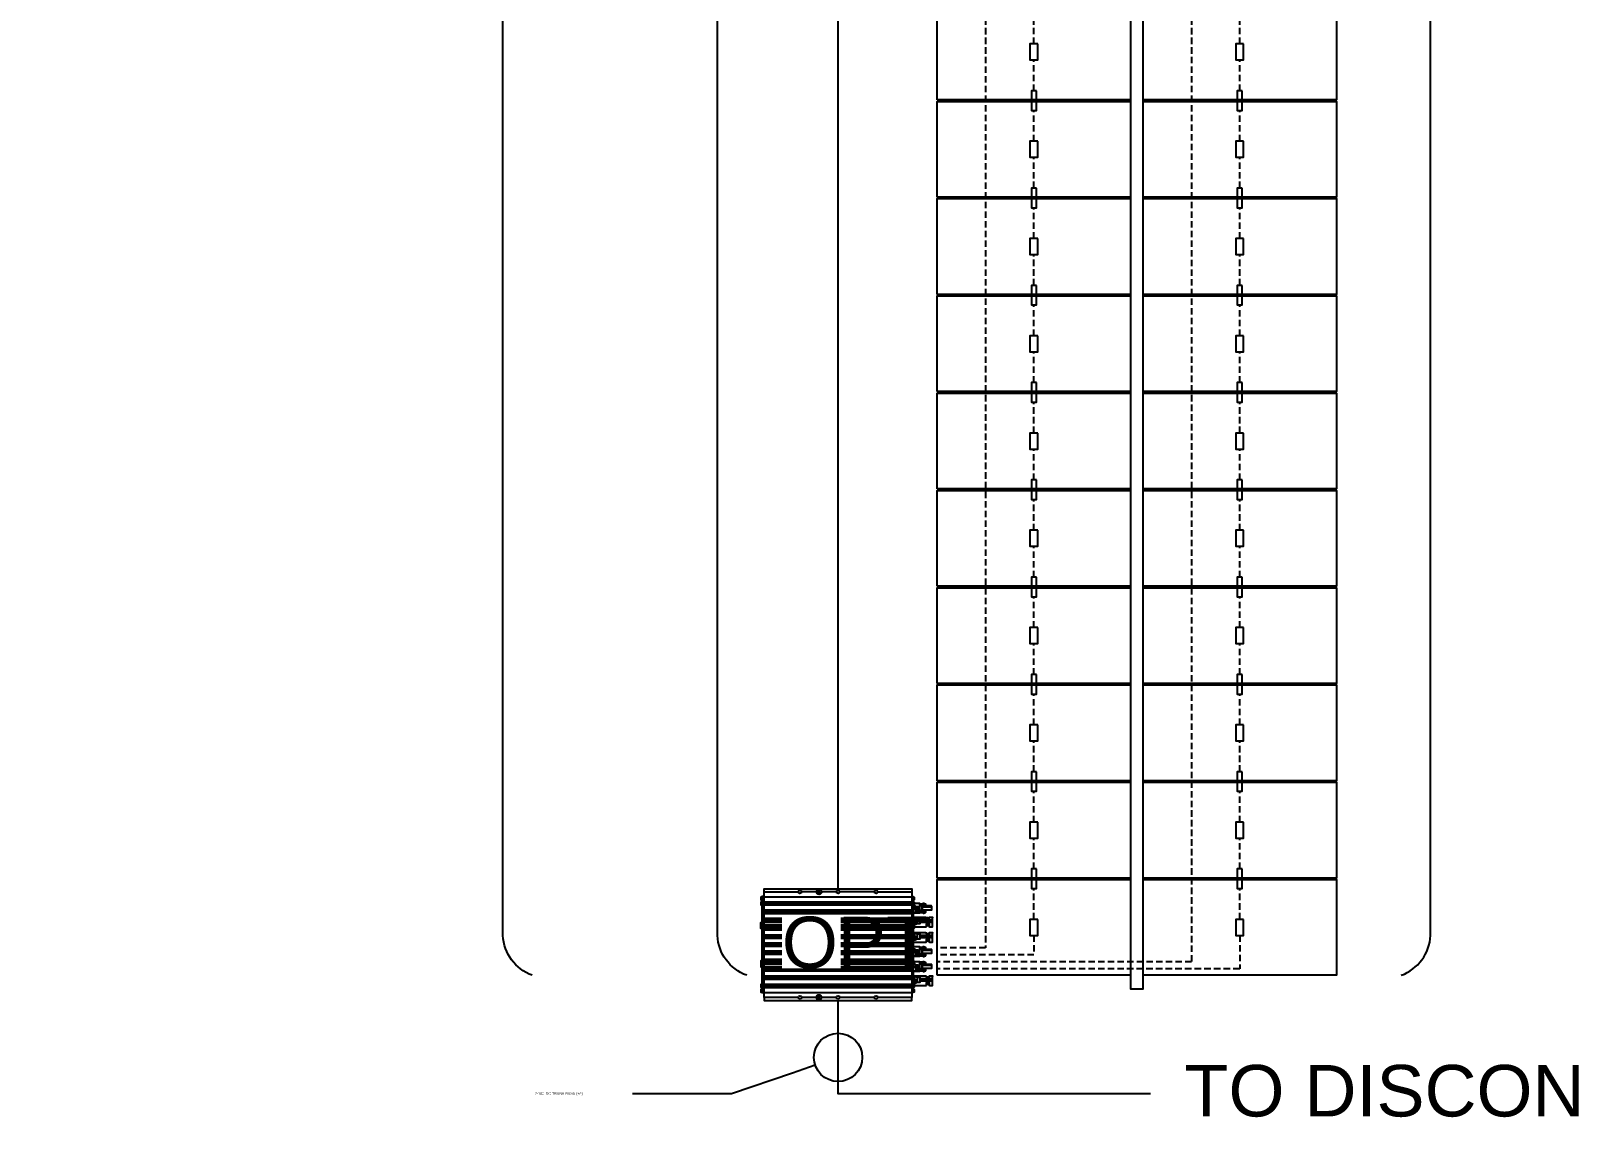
# Model space of a CAD drawing. Header units: feet. Extents: x -327 to 55127, y -2634 to 4121.
# Drawn here: x 1345.1 to 1404.8, y -2506.3 to -2463.1 of the extents above; entities that cross this region are included whole.
import ezdxf
from ezdxf import colors
from ezdxf.entities.mleader import LeaderData, LeaderLine
from ezdxf.lldxf.tags import DXFTag
from ezdxf.math import Vec2, Vec3

# ---------------------------------------------------------------- set-up
doc = ezdxf.new("R2010")
doc.units = ezdxf.units.FT
doc.header["$MEASUREMENT"] = 0
doc.linetypes.add('HIDDEN', pattern=[0.375, 0.25, -0.125])
for name, color, linetype in [('E-CABL-DF', 10, 'DF_CABLE'), ('E-DC FEEDER', 10, 'DC TRUNK FEEDER'), ('E-HARN-COMP', 8, 'Continuous'), ('E-OPT', 10, 'Continuous'), ('E-TRNK-CABL-NEG', 6, 'HIDDEN'), ('E-TRUNK-CABLE-POS', 6, 'HIDDEN'), ('G-ANNO-TEXT', 1, 'Continuous'), ('PVcase PV Modules (full frames)', 142, 'Continuous')]:
    doc.layers.add(name, color=color, linetype=linetype)
doc.styles.add('NEI-A', font='arial.ttf')
doc.styles.get("Standard").update_dxf_attribs({"font": 'arial.ttf'})
tags = doc.linetypes.add('DC TRUNK FEEDER', pattern='A,0.5,-0.2,["DT",Standard,S=0.1,R=0,X=-0.1,Y=-0.05],-0.2', length=0.9).pattern_tags.tags
tags[6] = DXFTag(74, 10)
doc.linetypes.add('DF_CABLE', pattern='A,1,-0.2,["DF",Standard,S=0.1,R=0,X=-0.1,Y=-0.05],-0.2', length=1.4)

# ---------------------------------------------------------------- blocks, each defined once
blk = doc.blocks.new('HT72-18X (2x39)')
for points in [[(49978.573, 17293.928), (49978.573, 17143.993), (49979.065, 17143.993), (49979.065, 17293.928), (49978.573, 17293.928)], [(49971.076, 17178.499), (49971.076, 17182.217), (49978.573, 17182.217), (49978.573, 17178.499), (49971.076, 17178.499)], [(49979.065, 17178.499), (49979.065, 17182.217), (49986.562, 17182.217), (49986.562, 17178.499), (49979.065, 17178.499)], [(49971.076, 17174.723), (49971.076, 17178.44), (49978.573, 17178.44), (49978.573, 17174.723), (49971.076, 17174.723)], [(49979.065, 17174.723), (49979.065, 17178.44), (49986.562, 17178.44), (49986.562, 17174.723), (49979.065, 17174.723)], [(49971.076, 17170.947), (49971.076, 17174.664), (49978.573, 17174.664), (49978.573, 17170.947), (49971.076, 17170.947)], [(49979.065, 17170.947), (49979.065, 17174.664), (49986.562, 17174.664), (49986.562, 17170.947), (49979.065, 17170.947)], [(49971.076, 17167.171), (49971.076, 17170.888), (49978.573, 17170.888), (49978.573, 17167.171), (49971.076, 17167.171)], [(49979.065, 17167.171), (49979.065, 17170.888), (49986.562, 17170.888), (49986.562, 17167.171), (49979.065, 17167.171)], [(49971.076, 17163.394), (49971.076, 17167.112), (49978.573, 17167.112), (49978.573, 17163.394), (49971.076, 17163.394)], [(49979.065, 17163.394), (49979.065, 17167.112), (49986.562, 17167.112), (49986.562, 17163.394), (49979.065, 17163.394)], [(49971.076, 17159.618), (49971.076, 17163.335), (49978.573, 17163.335), (49978.573, 17159.618), (49971.076, 17159.618)], [(49979.065, 17159.618), (49979.065, 17163.335), (49986.562, 17163.335), (49986.562, 17159.618), (49979.065, 17159.618)], [(49971.076, 17155.842), (49971.076, 17159.559), (49978.573, 17159.559), (49978.573, 17155.842), (49971.076, 17155.842)], [(49979.065, 17155.842), (49979.065, 17159.559), (49986.562, 17159.559), (49986.562, 17155.842), (49979.065, 17155.842)], [(49971.076, 17152.066), (49971.076, 17155.783), (49978.573, 17155.783), (49978.573, 17152.066), (49971.076, 17152.066)], [(49979.065, 17152.066), (49979.065, 17155.783), (49986.562, 17155.783), (49986.562, 17152.066), (49979.065, 17152.066)], [(49971.076, 17148.289), (49971.076, 17152.007), (49978.573, 17152.007), (49978.573, 17148.289), (49971.076, 17148.289)], [(49979.065, 17148.289), (49979.065, 17152.007), (49986.562, 17152.007), (49986.562, 17148.289), (49979.065, 17148.289)], [(49971.076, 17144.513), (49971.076, 17148.23), (49978.573, 17148.23), (49978.573, 17144.513), (49971.076, 17144.513)], [(49979.065, 17144.513), (49979.065, 17148.23), (49986.562, 17148.23), (49986.562, 17144.513), (49979.065, 17144.513)]]:
    blk.add_lwpolyline(points)
blk = doc.blocks.new('_DotBlank')
at = {"color": 0, "linetype": 'ByBlock', "lineweight": -2}
blk.add_line((-0.5, 0), (-1, 0), dxfattribs=at)
blk.add_circle((0, 0), 0.5, dxfattribs=at)
blk = doc.blocks.new('AMPT-OPTIMIZER')
at = {"layer": 'E-OPT'}
for p, q in [((6.025, 3.759), (6.171, 3.765)), ((5.883, 3.023), (5.87, 3.023)), ((6.045, 3.13), (6.532, 3.13)), ((6.045, 3.042), (6.532, 3.042)), ((6.532, 3.033), (6.045, 3.033)), ((6.171, 3.395), (6.171, 3.407)), ((5.883, 2.428), (5.87, 2.428)), ((6.045, 2.534), (6.532, 2.534)), ((6.045, 2.447), (6.532, 2.447)), ((6.532, 2.438), (6.045, 2.438)), ((6.399, 2.897), (6.301, 2.897)), ((6.025, 2.075), (6.171, 2.081)), ((6.399, 2.302), (6.301, 2.302)), ((6.025, 1.495), (6.171, 1.5)), ((6.171, 1.71), (6.171, 1.723)), ((5.883, 0.744), (5.87, 0.744)), ((6.045, 0.85), (6.532, 0.85)), ((6.045, 0.763), (6.532, 0.763)), ((6.532, 0.753), (6.045, 0.753)), ((6.171, 1.13), (6.171, 1.143)), ((6.399, 0.618), (6.301, 0.618))]:
    blk.add_line(p, q, dxfattribs=at)
for points in [[(0, 4.218), (0, 4.34), (5.73, 4.34), (5.73, 4.218)], [(1.325, 0.123), (0, 0.123), (0, 4.218), (1.325, 4.218)], [(2.027, 4.218), (1.448, 4.218)], [(2.805, 4.218), (2.226, 4.218)], [(4.28, 4.218), (2.928, 4.218)], [(4.403, 4.218), (5.73, 4.218), (5.73, 0.123), (4.403, 0.123)], [(-0.089, 4.013), (-0.131, 4.013), (-0.131, 3.905), (-0.089, 3.905)], [(-0.089, 3.824), (-0.131, 3.824), (-0.131, 3.717), (-0.089, 3.717)], [(-0.028, 4.028), (0, 4.028)], [(0, 4.031), (5.73, 4.031)], [(0, 3.836), (5.73, 3.836)], [(0, 3.805), (5.73, 3.805)], [(0, 3.774), (5.73, 3.774)], [(0, 3.744), (5.73, 3.744)], [(0, 3.713), (5.73, 3.713)], [(5.73, 4.037), (5.775, 4.037), (5.775, 0.305), (5.73, 0.305)], [(5.775, 4.013), (5.817, 4.013), (5.817, 3.905), (5.775, 3.905)], [(5.775, 3.824), (5.817, 3.824), (5.817, 3.717), (5.775, 3.717)], [(5.9, 3.444), (5.971, 3.444), (5.971, 3.64), (5.9, 3.64)], [(6.112, 3.683), (6.112, 3.549), (6.112, 3.489)], [(6.171, 3.725), (6.171, 3.777), (6.196, 3.778)], [(6.196, 3.726), (6.196, 3.778), (6.254, 3.756), (6.254, 3.704)], [(-0.089, 2.924), (-0.131, 2.924), (-0.131, 3.032), (-0.089, 3.032)], [(0, 3.524), (5.73, 3.524)], [(0, 3.485), (5.73, 3.485)], [(0, 3.453), (5.73, 3.453)], [(0, 3.422), (5.73, 3.422)], [(0, 3.383), (5.73, 3.383)], [(0, 3.199), (5.73, 3.199)], [(0, 3.165), (5.73, 3.165)], [(0, 3.132), (5.73, 3.132)], [(0, 3.097), (5.73, 3.097)], [(0, 3.041), (5.73, 3.041)], [(5.87, 3.035), (5.87, 3.036), (5.855, 3.036)], [(5.897, 3.036), (5.883, 3.036), (5.883, 3.035)], [(-0.089, 2.8), (-0.131, 2.8), (-0.131, 2.907), (-0.089, 2.907)], [(0, 2.932), (5.73, 2.932)], [(0, 2.908), (5.73, 2.908)], [(0, 2.877), (5.73, 2.877)], [(0, 2.843), (5.73, 2.843)], [(0, 2.808), (5.73, 2.808)], [(0, 2.782), (5.73, 2.782)], [(0, 2.746), (5.73, 2.746)], [(0, 2.548), (5.73, 2.548)], [(0, 2.514), (5.73, 2.514)], [(0, 2.485), (5.73, 2.485)], [(0, 2.455), (5.73, 2.455)], [(0, 2.421), (5.73, 2.421)], [(5.775, 2.92), (5.817, 2.92), (5.817, 2.813), (5.775, 2.813)], [(5.87, 2.439), (5.87, 2.441), (5.855, 2.441)], [(5.897, 2.441), (5.883, 2.441), (5.883, 2.439)], [(0, 2.241), (5.73, 2.241)], [(0, 2.211), (5.73, 2.211)], [(0, 2.173), (5.73, 2.173)], [(0, 2.135), (5.73, 2.135)], [(0, 2.104), (5.73, 2.104)], [(0, 1.925), (5.73, 1.925)], [(0, 1.891), (5.73, 1.891)], [(0, 1.861), (5.73, 1.861)], [(0, 1.832), (5.73, 1.832)], [(0, 1.797), (5.73, 1.797)], [(5.9, 1.76), (5.971, 1.76), (5.971, 1.956), (5.9, 1.956)], [(6.112, 1.999), (6.112, 1.865), (6.112, 1.805)], [(6.171, 2.041), (6.171, 2.093), (6.196, 2.094)], [(6.196, 2.042), (6.196, 2.094), (6.254, 2.071), (6.254, 2.02)], [(-0.089, 1.541), (-0.131, 1.541), (-0.131, 1.434), (-0.089, 1.434)], [(-0.089, 1.417), (-0.131, 1.417), (-0.131, 1.31), (-0.089, 1.31)], [(0, 1.599), (5.73, 1.599)], [(0, 1.563), (5.73, 1.563)], [(0, 1.537), (5.73, 1.537)], [(0, 1.503), (5.73, 1.503)], [(0, 1.469), (5.73, 1.469)], [(0, 1.437), (5.73, 1.437)], [(0, 1.414), (5.73, 1.414)], [(0, 1.304), (5.73, 1.304)], [(0, 1.248), (5.73, 1.248)], [(0, 1.213), (5.73, 1.213)], [(5.775, 1.527), (5.817, 1.527), (5.817, 1.42), (5.775, 1.42)], [(5.9, 1.18), (5.971, 1.18), (5.971, 1.376), (5.9, 1.376)], [(6.112, 1.419), (6.112, 1.285), (6.112, 1.225)], [(6.171, 1.461), (6.171, 1.513), (6.196, 1.514)], [(6.196, 1.462), (6.196, 1.514), (6.254, 1.491), (6.254, 1.44)], [(-0.089, 0.624), (-0.131, 0.624), (-0.131, 0.517), (-0.089, 0.517)], [(0, 1.181), (5.73, 1.181)], [(0, 1.146), (5.73, 1.146)], [(0, 0.962), (5.73, 0.962)], [(0, 0.923), (5.73, 0.923)], [(0, 0.892), (5.73, 0.892)], [(0, 0.861), (5.73, 0.861)], [(0, 0.822), (5.73, 0.822)], [(0, 0.633), (5.73, 0.633)], [(0, 0.602), (5.73, 0.602)], [(5.775, 0.624), (5.817, 0.624), (5.817, 0.517), (5.775, 0.517)], [(5.87, 0.755), (5.87, 0.757), (5.855, 0.757)], [(5.897, 0.757), (5.883, 0.757), (5.883, 0.755)], [(-0.089, 0.433), (-0.131, 0.433), (-0.131, 0.326), (-0.089, 0.326)], [(-0.028, 0.313), (0, 0.313)], [(0, 0.571), (5.73, 0.571)], [(0, 0.54), (5.73, 0.54)], [(0, 0.51), (5.73, 0.51)], [(0, 0.311), (5.73, 0.311)], [(0, 0.123), (0, 0), (5.73, 0), (5.73, 0.123)], [(2.027, 0.123), (1.448, 0.123)], [(2.805, 0.123), (2.226, 0.123)], [(4.28, 0.123), (2.928, 0.123)], [(5.775, 0.433), (5.817, 0.433), (5.817, 0.326), (5.775, 0.326)]]:
    blk.add_lwpolyline(points, dxfattribs=at)
for points in [[(-0.028, 0.305), (-0.028, 4.037), (-0.089, 4.037), (-0.089, 0.305)], [(5.869, 3.553), (5.869, 3.592), (5.882, 3.592), (5.882, 3.553)], [(5.855, 3.046), (5.855, 3.035), (5.87, 3.035), (5.87, 3.022), (5.883, 3.022), (5.883, 3.035), (5.897, 3.035), (5.897, 3.046), (5.883, 3.046), (5.883, 3.06), (5.87, 3.06), (5.87, 3.046)], [(1.443, 2.652), (1.478, 2.652), (1.478, 2.634), (1.443, 2.634), (1.443, 2.6), (1.426, 2.6), (1.426, 2.634), (1.391, 2.634), (1.391, 2.652), (1.426, 2.652), (1.426, 2.686), (1.443, 2.686)], [(1.994, 2.652), (2.029, 2.652), (2.029, 2.634), (1.994, 2.634), (1.994, 2.6), (1.977, 2.6), (1.977, 2.634), (1.942, 2.634), (1.942, 2.652), (1.977, 2.652), (1.977, 2.686), (1.994, 2.686)], [(5.855, 2.451), (5.855, 2.439), (5.87, 2.439), (5.87, 2.426), (5.883, 2.426), (5.883, 2.439), (5.897, 2.439), (5.897, 2.451), (5.883, 2.451), (5.883, 2.465), (5.87, 2.465), (5.87, 2.451)], [(5.869, 1.869), (5.869, 1.908), (5.882, 1.908), (5.882, 1.869)], [(1.443, 1.689), (1.478, 1.689), (1.478, 1.706), (1.443, 1.706), (1.443, 1.741), (1.426, 1.741), (1.426, 1.706), (1.391, 1.706), (1.391, 1.689), (1.426, 1.689), (1.426, 1.654), (1.443, 1.654)], [(1.994, 1.689), (2.029, 1.689), (2.029, 1.706), (1.994, 1.706), (1.994, 1.741), (1.977, 1.741), (1.977, 1.706), (1.942, 1.706), (1.942, 1.689), (1.977, 1.689), (1.977, 1.654), (1.994, 1.654)], [(5.869, 1.289), (5.869, 1.327), (5.882, 1.327), (5.882, 1.289)], [(5.855, 0.767), (5.855, 0.755), (5.87, 0.755), (5.87, 0.742), (5.883, 0.742), (5.883, 0.755), (5.897, 0.755), (5.897, 0.767), (5.883, 0.767), (5.883, 0.781), (5.87, 0.781), (5.87, 0.767)]]:
    blk.add_lwpolyline(points, close=True, dxfattribs=at)
for points in [[(6.025, 3.707), (6.177, 3.713), (6.171, 3.725), (6.196, 3.726), (6.254, 3.704), (6.254, 3.699, -0.417336), (6.248, 3.693), (6.029, 3.684, 0.407505), (6.025, 3.681)], [(6.025, 3.413), (6.177, 3.407), (6.171, 3.395), (6.196, 3.394), (6.254, 3.416), (6.254, 3.421, 0.417361), (6.248, 3.427), (6.029, 3.436, -0.407434), (6.025, 3.439)], [(6.025, 2.023), (6.177, 2.029), (6.171, 2.041), (6.196, 2.042), (6.254, 2.02), (6.254, 2.015, -0.417336), (6.248, 2.009), (6.029, 2, 0.407505), (6.025, 1.996)], [(6.025, 1.728), (6.177, 1.723), (6.171, 1.71), (6.196, 1.71), (6.254, 1.732), (6.254, 1.737, 0.417361), (6.248, 1.743), (6.029, 1.751, -0.407434), (6.025, 1.755)], [(6.025, 1.443), (6.177, 1.449), (6.171, 1.461), (6.196, 1.462), (6.254, 1.44), (6.254, 1.434, -0.417336), (6.248, 1.428), (6.029, 1.42, 0.407505), (6.025, 1.416)], [(6.025, 1.148), (6.177, 1.143), (6.171, 1.13), (6.196, 1.129), (6.254, 1.152), (6.254, 1.157, 0.417361), (6.248, 1.163), (6.029, 1.171, -0.407434), (6.025, 1.175)]]:
    blk.add_lwpolyline(points, format="xyb", dxfattribs=at)
for centre, radius in [((1.386, 4.218), 0.0616), ((2.126, 4.218), 0.0994), ((2.126, 4.218), 0.0473), ((2.126, 4.218), 0.0136), ((2.866, 4.218), 0.0616), ((4.341, 4.218), 0.0616), ((5.874, 3.572), 0.0426), ((5.877, 3.04), 0.0426), ((1.435, 2.643), 0.0939), ((1.986, 2.643), 0.0939), ((5.877, 2.444), 0.0426), ((5.874, 1.888), 0.0426), ((1.435, 1.697), 0.0939), ((1.986, 1.697), 0.0939), ((5.874, 1.308), 0.0426), ((5.877, 0.76), 0.0426), ((1.386, 0.123), 0.0616), ((2.126, 0.123), 0.0994), ((2.126, 0.123), 0.0473), ((2.126, 0.123), 0.0136), ((2.866, 0.123), 0.0616), ((4.341, 0.123), 0.0616)]:
    blk.add_circle(centre, radius, dxfattribs=at)
for points, degree, knots in [([(5.817, 3.781), (6.025, 3.781), (6.025, 3.691), (6.025, 3.685), (6.025, 3.588), (6.025, 3.496), (6.025, 3.399), (6.025, 3.395), (6.025, 3.39), (5.775, 3.39)], 1, [0.137833, 0.137833, 0.8295, 1.8295, 2.8295, 3.8295, 4.781137, 5.781137, 6.781137, 7.781137, 8.528711, 8.528711]), ([(5.9, 3.606), (5.9, 3.617), (5.9, 3.629), (5.9, 3.64), (5.892, 3.644), (5.876, 3.652), (5.842, 3.667), (5.817, 3.678), (5.8, 3.685), (5.8, 3.686), (5.798, 3.686), (5.795, 3.688), (5.794, 3.689), (5.793, 3.69), (5.793, 3.691), (5.793, 3.691), (5.793, 3.592), (5.793, 3.494), (5.793, 3.395), (5.793, 3.395), (5.793, 3.395), (5.794, 3.396), (5.796, 3.397), (5.798, 3.398), (5.8, 3.399), (5.8, 3.399), (5.817, 3.406), (5.842, 3.417), (5.876, 3.432), (5.892, 3.44), (5.9, 3.444), (5.9, 3.475), (5.9, 3.507), (5.9, 3.539)], 3, [0, 0, 0, 0, 0.175489, 0.175489, 0.175489, 0.425436, 0.675194, 1.175489, 1.175489, 1.175489, 1.339863, 1.811084, 1.995544, 2.099777, 2.175489, 2.175489, 2.175489, 3.175489, 3.175489, 3.175489, 3.20703, 3.28519, 3.460771, 3.984033, 4.175489, 4.175489, 4.175489, 4.676213, 4.925949, 5.175489, 5.175489, 5.175489, 5.657834, 5.657834, 5.657834, 5.657834]), ([(5.971, 3.64), (5.976, 3.636), (5.986, 3.629), (6, 3.616), (6.011, 3.605), (6.02, 3.596), (6.024, 3.591), (6.025, 3.588), (6.025, 3.557), (6.025, 3.527), (6.025, 3.496), (6.024, 3.493), (6.02, 3.489), (6.012, 3.479), (6, 3.468), (5.986, 3.456), (5.976, 3.448), (5.971, 3.444)], 3, [0, 0, 0, 0, 0.249655, 0.499064, 0.749429, 0.874826, 1, 1, 1, 2, 2, 2, 2.121887, 2.244534, 2.492906, 2.745645, 3, 3, 3, 3]), ([(6.496, 3.659), (6.496, 3.659), (6.496, 3.659), (6.496, 3.658), (6.496, 3.657), (6.496, 3.655), (6.496, 3.654), (6.496, 3.653), (6.496, 3.655), (6.497, 3.657), (6.496, 3.66), (6.496, 3.663), (6.495, 3.664), (6.494, 3.665), (6.493, 3.667), (6.491, 3.668), (6.49, 3.668), (6.489, 3.668), (6.487, 3.669), (6.486, 3.669), (6.486, 3.669), (6.366, 3.669), (6.246, 3.669), (6.125, 3.669)], 3, [0, 0, 0, 0, 0.00679, 0.082907, 0.273787, 0.579512, 1, 1, 1, 1.184323, 1.369552, 1.431018, 1.494647, 1.57509, 1.669545, 1.75354, 1.803206, 1.860768, 1.942971, 2, 2, 2, 3, 3, 3, 3]), ([(6.125, 3.638), (6.246, 3.638), (6.366, 3.638), (6.486, 3.638), (6.487, 3.638), (6.488, 3.638), (6.49, 3.638), (6.491, 3.639), (6.493, 3.64), (6.494, 3.641), (6.495, 3.642), (6.496, 3.644), (6.497, 3.648), (6.497, 3.651), (6.496, 3.653), (6.496, 3.652), (6.496, 3.649), (6.496, 3.644), (6.496, 3.639), (6.496, 3.635), (6.496, 3.631), (6.496, 3.626), (6.496, 3.62), (6.496, 3.614), (6.496, 3.607), (6.496, 3.6), (6.496, 3.592), (6.496, 3.585), (6.496, 3.578), (6.496, 3.571), (6.496, 3.565), (6.496, 3.56), (6.496, 3.558), (6.496, 3.555), (6.496, 3.55), (6.496, 3.542), (6.496, 3.536), (6.496, 3.532), (6.496, 3.529), (6.496, 3.525), (6.496, 3.522), (6.496, 3.519), (6.496, 3.516), (6.496, 3.514), (6.496, 3.513), (6.496, 3.513), (6.496, 3.513)], 3, [0, 0, 0, 0, 1, 1, 1, 1.083046, 1.158085, 1.262935, 1.337098, 1.402233, 1.482349, 1.555826, 1.696592, 2, 2, 2, 2.04231, 2.094742, 2.1573, 2.195082, 2.234864, 2.276646, 2.343067, 2.413996, 2.488015, 2.563526, 2.640518, 2.718997, 2.791295, 2.862229, 2.931799, 3, 3, 3, 3.1834, 3.352569, 3.507508, 3.584771, 3.655787, 3.720526, 3.805907, 3.877192, 3.933172, 3.972439, 3.994995, 4, 4, 4, 4]), ([(6.495, 3.665), (6.495, 3.665), (6.495, 3.664), (6.495, 3.663), (6.496, 3.663), (6.496, 3.662), (6.496, 3.661), (6.496, 3.66), (6.496, 3.66), (6.496, 3.659), (6.496, 3.659)], 3, [0, 0, 0, 0, 0.122148, 0.248297, 0.373015, 0.498504, 0.624821, 0.749092, 0.874878, 1, 1, 1, 1]), ([(6.405, 3.219), (6.405, 3.218), (6.405, 3.216), (6.405, 3.183), (6.301, 3.183), (6.301, 3.195), (6.301, 3.204), (6.282, 3.224), (5.775, 3.224)], 1, [0, 0, 1, 2, 3, 4, 5, 6, 7, 7.955035, 7.955035]), ([(5.928, 3.173), (5.912, 3.181), (5.881, 3.196), (5.85, 3.209), (5.834, 3.216), (5.833, 3.216), (5.832, 3.217), (5.83, 3.217), (5.828, 3.219), (5.827, 3.219), (5.827, 3.219), (5.827, 3.219), (5.827, 3.127), (5.827, 3.034), (5.827, 2.942), (5.827, 2.942), (5.827, 2.942), (5.828, 2.943), (5.829, 2.945), (5.832, 2.946), (5.833, 2.947), (5.834, 2.947), (5.85, 2.954), (5.881, 2.967), (5.912, 2.982), (5.928, 2.989), (5.967, 2.989), (6.006, 2.989), (6.045, 2.989), (6.045, 3.051), (6.045, 3.112), (6.045, 3.173), (6.006, 3.173), (5.967, 3.173), (5.928, 3.173), (5.928, 3.112), (5.928, 3.051), (5.928, 2.989)], 3, [0, 0, 0, 0, 0.499249, 1, 1, 1, 1.191456, 1.714328, 1.889909, 1.968408, 2, 2, 2, 3, 3, 3, 3.075721, 3.180211, 3.36466, 3.835604, 4, 4, 4, 4.500323, 5, 5, 5, 6, 6, 6, 7, 7, 7, 8, 8, 8, 9, 9, 9, 9]), ([(6.495, 3.507), (6.494, 3.507), (6.494, 3.506), (6.493, 3.505), (6.491, 3.504), (6.489, 3.503), (6.487, 3.503), (6.486, 3.503), (6.486, 3.503), (6.366, 3.503), (6.246, 3.503), (6.125, 3.503)], 3, [0, 0, 0, 0, 0.056801, 0.266575, 0.453065, 0.690822, 0.873365, 1, 1, 1, 2, 2, 2, 2]), ([(6.282, 3.224), (6.282, 3.222), (6.282, 3.221), (6.282, 3.219), (6.282, 3.219), (6.282, 3.219), (6.283, 3.218), (6.283, 3.217), (6.284, 3.216), (6.284, 3.216), (6.29, 3.209), (6.296, 3.202), (6.301, 3.195)], 3, [0, 0, 0, 0, 1, 1, 1, 1.133744, 1.328934, 1.783703, 2, 2, 2, 3, 3, 3, 3]), ([(6.496, 3.513), (6.496, 3.513), (6.496, 3.512), (6.496, 3.511), (6.496, 3.511), (6.496, 3.51), (6.496, 3.509), (6.495, 3.508), (6.495, 3.508), (6.495, 3.507), (6.495, 3.507)], 3, [0, 0, 0, 0, 0.125061, 0.250714, 0.374997, 0.501326, 0.626689, 0.751419, 0.874759, 1, 1, 1, 1]), ([(6.405, 2.624), (6.405, 2.623), (6.405, 2.62), (6.405, 2.588), (6.301, 2.588), (6.301, 2.6), (6.301, 2.609), (6.282, 2.628), (5.775, 2.628)], 1, [0, 0, 1, 2, 3, 4, 5, 6, 7, 7.955035, 7.955035]), ([(5.928, 2.578), (5.912, 2.585), (5.881, 2.6), (5.85, 2.614), (5.834, 2.62), (5.833, 2.62), (5.832, 2.621), (5.83, 2.622), (5.828, 2.623), (5.827, 2.623), (5.827, 2.624), (5.827, 2.624), (5.827, 2.531), (5.827, 2.439), (5.827, 2.346), (5.827, 2.346), (5.827, 2.347), (5.828, 2.348), (5.829, 2.349), (5.832, 2.351), (5.833, 2.351), (5.834, 2.351), (5.85, 2.358), (5.881, 2.372), (5.912, 2.386), (5.928, 2.394), (5.967, 2.394), (6.006, 2.394), (6.045, 2.394), (6.045, 2.455), (6.045, 2.517), (6.045, 2.578), (6.006, 2.578), (5.967, 2.578), (5.928, 2.578), (5.928, 2.517), (5.928, 2.455), (5.928, 2.394)], 3, [0, 0, 0, 0, 0.499249, 1, 1, 1, 1.191456, 1.714328, 1.889909, 1.968408, 2, 2, 2, 3, 3, 3, 3.075721, 3.180211, 3.36466, 3.835604, 4, 4, 4, 4.500323, 5, 5, 5, 6, 6, 6, 7, 7, 7, 8, 8, 8, 9, 9, 9, 9]), ([(6.301, 2.967), (6.296, 2.96), (6.29, 2.954), (6.284, 2.947), (6.284, 2.947), (6.283, 2.946), (6.282, 2.944), (6.282, 2.943), (6.282, 2.942), (6.282, 2.942), (6.282, 2.913), (6.282, 2.885), (6.282, 2.857), (6.288, 2.863), (6.295, 2.87), (6.301, 2.876), (6.301, 2.907), (6.301, 2.937), (6.301, 2.967), (6.301, 2.971), (6.301, 2.975), (6.301, 2.979), (6.336, 2.979), (6.37, 2.979), (6.405, 2.979)], 3, [0, 0, 0, 0, 1, 1, 1, 1.158896, 1.546272, 1.765764, 2, 2, 2, 3, 3, 3, 4, 4, 4, 5, 5, 5, 6, 6, 6, 7, 7, 7, 7]), ([(6.282, 2.628), (6.282, 2.627), (6.282, 2.625), (6.282, 2.624), (6.282, 2.624), (6.282, 2.623), (6.283, 2.622), (6.283, 2.621), (6.284, 2.62), (6.284, 2.62), (6.29, 2.614), (6.296, 2.607), (6.301, 2.6)], 3, [0, 0, 0, 0, 1, 1, 1, 1.133744, 1.328934, 1.783703, 2, 2, 2, 3, 3, 3, 3]), ([(5.775, 2.097), (6.025, 2.097), (6.025, 2.007), (6.025, 2.001), (6.025, 1.904), (6.025, 1.812), (6.025, 1.715), (6.025, 1.711), (6.025, 1.706), (5.775, 1.706)], 1, [0, 0, 0.8295, 1.8295, 2.8295, 3.8295, 4.781137, 5.781137, 6.781137, 7.781137, 8.528711, 8.528711]), ([(5.9, 1.922), (5.9, 1.933), (5.9, 1.945), (5.9, 1.956), (5.892, 1.96), (5.876, 1.968), (5.842, 1.983), (5.817, 1.994), (5.8, 2.001), (5.8, 2.001), (5.798, 2.002), (5.795, 2.003), (5.794, 2.005), (5.793, 2.006), (5.793, 2.007), (5.793, 2.007), (5.793, 1.908), (5.793, 1.81), (5.793, 1.711), (5.793, 1.711), (5.793, 1.711), (5.794, 1.712), (5.796, 1.713), (5.798, 1.714), (5.8, 1.714), (5.8, 1.715), (5.817, 1.722), (5.842, 1.733), (5.876, 1.748), (5.892, 1.756), (5.9, 1.76), (5.9, 1.791), (5.9, 1.823), (5.9, 1.854)], 3, [0, 0, 0, 0, 0.175489, 0.175489, 0.175489, 0.425436, 0.675194, 1.175489, 1.175489, 1.175489, 1.339863, 1.811084, 1.995544, 2.099777, 2.175489, 2.175489, 2.175489, 3.175489, 3.175489, 3.175489, 3.20703, 3.28519, 3.460771, 3.984033, 4.175489, 4.175489, 4.175489, 4.676213, 4.925949, 5.175489, 5.175489, 5.175489, 5.657834, 5.657834, 5.657834, 5.657834]), ([(5.971, 1.956), (5.976, 1.952), (5.986, 1.944), (6, 1.932), (6.011, 1.921), (6.02, 1.912), (6.024, 1.907), (6.025, 1.904), (6.025, 1.873), (6.025, 1.843), (6.025, 1.812), (6.024, 1.809), (6.02, 1.805), (6.012, 1.795), (6, 1.784), (5.986, 1.772), (5.976, 1.764), (5.971, 1.76)], 3, [0, 0, 0, 0, 0.249655, 0.499064, 0.749429, 0.874826, 1, 1, 1, 2, 2, 2, 2.121887, 2.244534, 2.492906, 2.745645, 3, 3, 3, 3]), ([(6.496, 1.975), (6.496, 1.975), (6.496, 1.975), (6.496, 1.974), (6.496, 1.973), (6.496, 1.971), (6.496, 1.97), (6.496, 1.969), (6.496, 1.97), (6.497, 1.973), (6.496, 1.976), (6.496, 1.978), (6.495, 1.98), (6.494, 1.981), (6.493, 1.983), (6.491, 1.983), (6.49, 1.984), (6.489, 1.984), (6.487, 1.985), (6.486, 1.985), (6.486, 1.985), (6.366, 1.985), (6.246, 1.985), (6.125, 1.985)], 3, [0, 0, 0, 0, 0.00679, 0.082907, 0.273787, 0.579512, 1, 1, 1, 1.184323, 1.369552, 1.431018, 1.494647, 1.57509, 1.669545, 1.75354, 1.803206, 1.860768, 1.942971, 2, 2, 2, 3, 3, 3, 3]), ([(6.125, 1.954), (6.246, 1.954), (6.366, 1.954), (6.486, 1.954), (6.487, 1.954), (6.488, 1.954), (6.49, 1.954), (6.491, 1.955), (6.493, 1.956), (6.494, 1.957), (6.495, 1.958), (6.496, 1.96), (6.497, 1.964), (6.497, 1.967), (6.496, 1.969), (6.496, 1.968), (6.496, 1.965), (6.496, 1.96), (6.496, 1.955), (6.496, 1.951), (6.496, 1.947), (6.496, 1.942), (6.496, 1.936), (6.496, 1.93), (6.496, 1.923), (6.496, 1.915), (6.496, 1.908), (6.496, 1.901), (6.496, 1.894), (6.496, 1.887), (6.496, 1.88), (6.496, 1.876), (6.496, 1.874), (6.496, 1.871), (6.496, 1.866), (6.496, 1.858), (6.496, 1.852), (6.496, 1.848), (6.496, 1.844), (6.496, 1.841), (6.496, 1.838), (6.496, 1.835), (6.496, 1.832), (6.496, 1.83), (6.496, 1.829), (6.496, 1.829), (6.496, 1.829)], 3, [0, 0, 0, 0, 1, 1, 1, 1.083046, 1.158085, 1.262935, 1.337098, 1.402233, 1.482349, 1.555826, 1.696592, 2, 2, 2, 2.04231, 2.094742, 2.1573, 2.195082, 2.234864, 2.276646, 2.343067, 2.413996, 2.488015, 2.563526, 2.640518, 2.718997, 2.791295, 2.862229, 2.931799, 3, 3, 3, 3.1834, 3.352569, 3.507508, 3.584771, 3.655787, 3.720526, 3.805907, 3.877192, 3.933172, 3.972439, 3.994995, 4, 4, 4, 4]), ([(6.495, 1.823), (6.494, 1.823), (6.494, 1.822), (6.493, 1.821), (6.491, 1.82), (6.489, 1.819), (6.487, 1.819), (6.486, 1.819), (6.486, 1.819), (6.366, 1.819), (6.246, 1.819), (6.125, 1.819)], 3, [0, 0, 0, 0, 0.056801, 0.266575, 0.453065, 0.690822, 0.873365, 1, 1, 1, 2, 2, 2, 2]), ([(6.301, 2.372), (6.296, 2.365), (6.29, 2.358), (6.284, 2.351), (6.284, 2.351), (6.283, 2.35), (6.282, 2.349), (6.282, 2.347), (6.282, 2.347), (6.282, 2.346), (6.282, 2.318), (6.282, 2.29), (6.282, 2.261), (6.288, 2.268), (6.295, 2.275), (6.301, 2.281), (6.301, 2.311), (6.301, 2.341), (6.301, 2.372), (6.301, 2.376), (6.301, 2.38), (6.301, 2.384), (6.336, 2.384), (6.37, 2.384), (6.405, 2.384)], 3, [0, 0, 0, 0, 1, 1, 1, 1.158896, 1.546272, 1.765764, 2, 2, 2, 3, 3, 3, 4, 4, 4, 5, 5, 5, 6, 6, 6, 7, 7, 7, 7]), ([(6.495, 1.981), (6.495, 1.98), (6.495, 1.98), (6.495, 1.979), (6.496, 1.979), (6.496, 1.978), (6.496, 1.977), (6.496, 1.976), (6.496, 1.975), (6.496, 1.975), (6.496, 1.975)], 3, [0, 0, 0, 0, 0.122148, 0.248297, 0.373015, 0.498504, 0.624821, 0.749092, 0.874878, 1, 1, 1, 1]), ([(6.496, 1.829), (6.496, 1.829), (6.496, 1.828), (6.496, 1.827), (6.496, 1.826), (6.496, 1.826), (6.496, 1.825), (6.495, 1.824), (6.495, 1.823), (6.495, 1.823), (6.495, 1.823)], 3, [0, 0, 0, 0, 0.125061, 0.250714, 0.374997, 0.501326, 0.626689, 0.751419, 0.874759, 1, 1, 1, 1]), ([(5.817, 1.517), (6.025, 1.517), (6.025, 1.427), (6.025, 1.421), (6.025, 1.324), (6.025, 1.232), (6.025, 1.135), (6.025, 1.131), (6.025, 1.126), (5.775, 1.126)], 1, [0.137833, 0.137833, 0.8295, 1.8295, 2.8295, 3.8295, 4.781137, 5.781137, 6.781137, 7.781137, 8.528711, 8.528711]), ([(5.793, 1.131), (5.793, 1.131), (5.793, 1.131), (5.794, 1.132), (5.796, 1.133), (5.798, 1.134), (5.8, 1.134), (5.8, 1.135), (5.817, 1.142), (5.842, 1.152), (5.876, 1.168), (5.892, 1.176), (5.9, 1.18), (5.9, 1.211), (5.9, 1.243), (5.9, 1.274)], 3, [2, 2, 2, 2, 2.031541, 2.109701, 2.285282, 2.808544, 3, 3, 3, 3.500724, 3.75046, 4, 4, 4, 4.482346, 4.482346, 4.482346, 4.482346]), ([(5.9, 1.342), (5.9, 1.353), (5.9, 1.365), (5.9, 1.376), (5.892, 1.38), (5.876, 1.388), (5.843, 1.403), (5.819, 1.413), (5.803, 1.42)], 3, [4.824511, 4.824511, 4.824511, 4.824511, 5, 5, 5, 5.249947, 5.499706, 5.975484, 5.975484, 5.975484, 5.975484]), ([(5.971, 1.376), (5.976, 1.372), (5.986, 1.364), (6, 1.352), (6.011, 1.341), (6.02, 1.331), (6.024, 1.327), (6.025, 1.324), (6.025, 1.293), (6.025, 1.262), (6.025, 1.232), (6.024, 1.229), (6.02, 1.224), (6.012, 1.215), (6, 1.204), (5.986, 1.192), (5.976, 1.184), (5.971, 1.18)], 3, [0, 0, 0, 0, 0.249655, 0.499064, 0.749429, 0.874826, 1, 1, 1, 2, 2, 2, 2.121887, 2.244534, 2.492906, 2.745645, 3, 3, 3, 3]), ([(6.496, 1.395), (6.496, 1.395), (6.496, 1.395), (6.496, 1.394), (6.496, 1.393), (6.496, 1.391), (6.496, 1.39), (6.496, 1.389), (6.496, 1.39), (6.497, 1.393), (6.496, 1.396), (6.496, 1.398), (6.495, 1.4), (6.494, 1.401), (6.493, 1.402), (6.491, 1.403), (6.49, 1.404), (6.489, 1.404), (6.487, 1.404), (6.486, 1.404), (6.486, 1.404), (6.366, 1.404), (6.246, 1.404), (6.125, 1.404)], 3, [0, 0, 0, 0, 0.00679, 0.082907, 0.273787, 0.579512, 1, 1, 1, 1.184323, 1.369552, 1.431018, 1.494647, 1.57509, 1.669545, 1.75354, 1.803206, 1.860768, 1.942971, 2, 2, 2, 3, 3, 3, 3]), ([(6.125, 1.374), (6.246, 1.374), (6.366, 1.374), (6.486, 1.374), (6.487, 1.374), (6.488, 1.374), (6.49, 1.374), (6.491, 1.375), (6.493, 1.376), (6.494, 1.377), (6.495, 1.378), (6.496, 1.38), (6.497, 1.384), (6.497, 1.387), (6.496, 1.389), (6.496, 1.388), (6.496, 1.385), (6.496, 1.38), (6.496, 1.375), (6.496, 1.37), (6.496, 1.367), (6.496, 1.362), (6.496, 1.356), (6.496, 1.35), (6.496, 1.343), (6.496, 1.335), (6.496, 1.328), (6.496, 1.321), (6.496, 1.314), (6.496, 1.307), (6.496, 1.3), (6.496, 1.296), (6.496, 1.294), (6.496, 1.291), (6.496, 1.286), (6.496, 1.278), (6.496, 1.272), (6.496, 1.268), (6.496, 1.264), (6.496, 1.261), (6.496, 1.258), (6.496, 1.254), (6.496, 1.252), (6.496, 1.25), (6.496, 1.249), (6.496, 1.249), (6.496, 1.249)], 3, [0, 0, 0, 0, 1, 1, 1, 1.083046, 1.158085, 1.262935, 1.337098, 1.402233, 1.482349, 1.555826, 1.696592, 2, 2, 2, 2.04231, 2.094742, 2.1573, 2.195082, 2.234864, 2.276646, 2.343067, 2.413996, 2.488015, 2.563526, 2.640518, 2.718997, 2.791295, 2.862229, 2.931799, 3, 3, 3, 3.1834, 3.352569, 3.507508, 3.584771, 3.655787, 3.720526, 3.805907, 3.877192, 3.933172, 3.972439, 3.994995, 4, 4, 4, 4]), ([(6.495, 1.243), (6.494, 1.243), (6.494, 1.242), (6.493, 1.241), (6.491, 1.24), (6.489, 1.239), (6.487, 1.239), (6.486, 1.239), (6.486, 1.239), (6.366, 1.239), (6.246, 1.239), (6.125, 1.239)], 3, [0, 0, 0, 0, 0.056801, 0.266575, 0.453065, 0.690822, 0.873365, 1, 1, 1, 2, 2, 2, 2]), ([(6.495, 1.401), (6.495, 1.4), (6.495, 1.4), (6.495, 1.399), (6.496, 1.398), (6.496, 1.398), (6.496, 1.397), (6.496, 1.396), (6.496, 1.395), (6.496, 1.395), (6.496, 1.395)], 3, [0, 0, 0, 0, 0.122148, 0.248297, 0.373015, 0.498504, 0.624821, 0.749092, 0.874878, 1, 1, 1, 1]), ([(6.496, 1.249), (6.496, 1.248), (6.496, 1.248), (6.496, 1.247), (6.496, 1.246), (6.496, 1.246), (6.496, 1.245), (6.495, 1.244), (6.495, 1.243), (6.495, 1.243), (6.495, 1.243)], 3, [0, 0, 0, 0, 0.125061, 0.250714, 0.374997, 0.501326, 0.626689, 0.751419, 0.874759, 1, 1, 1, 1]), ([(6.405, 0.94), (6.405, 0.938), (6.405, 0.936), (6.405, 0.904), (6.301, 0.904), (6.301, 0.916), (6.301, 0.924), (6.282, 0.944), (5.775, 0.944)], 1, [0, 0, 1, 2, 3, 4, 5, 6, 7, 7.955035, 7.955035]), ([(5.928, 0.894), (5.912, 0.901), (5.881, 0.916), (5.85, 0.929), (5.834, 0.936), (5.833, 0.936), (5.832, 0.937), (5.83, 0.938), (5.828, 0.939), (5.827, 0.939), (5.827, 0.94), (5.827, 0.94), (5.827, 0.847), (5.827, 0.755), (5.827, 0.662), (5.827, 0.662), (5.827, 0.663), (5.828, 0.664), (5.829, 0.665), (5.832, 0.666), (5.833, 0.667), (5.834, 0.667), (5.85, 0.674), (5.881, 0.687), (5.912, 0.702), (5.928, 0.71), (5.967, 0.71), (6.006, 0.71), (6.045, 0.71), (6.045, 0.771), (6.045, 0.832), (6.045, 0.894), (6.006, 0.894), (5.967, 0.894), (5.928, 0.894), (5.928, 0.832), (5.928, 0.771), (5.928, 0.71)], 3, [0, 0, 0, 0, 0.499249, 1, 1, 1, 1.191456, 1.714328, 1.889909, 1.968408, 2, 2, 2, 3, 3, 3, 3.075721, 3.180211, 3.36466, 3.835604, 4, 4, 4, 4.500323, 5, 5, 5, 6, 6, 6, 7, 7, 7, 8, 8, 8, 9, 9, 9, 9]), ([(6.282, 0.944), (6.282, 0.943), (6.282, 0.941), (6.282, 0.94), (6.282, 0.939), (6.282, 0.939), (6.283, 0.938), (6.283, 0.937), (6.284, 0.936), (6.284, 0.936), (6.29, 0.929), (6.296, 0.923), (6.301, 0.916)], 3, [0, 0, 0, 0, 1, 1, 1, 1.133744, 1.328934, 1.783703, 2, 2, 2, 3, 3, 3, 3]), ([(6.301, 0.688), (6.296, 0.681), (6.29, 0.674), (6.284, 0.667), (6.284, 0.667), (6.283, 0.666), (6.282, 0.665), (6.282, 0.663), (6.282, 0.662), (6.282, 0.662), (6.282, 0.634), (6.282, 0.606), (6.282, 0.577), (6.288, 0.584), (6.295, 0.59), (6.301, 0.597), (6.301, 0.627), (6.301, 0.657), (6.301, 0.688), (6.301, 0.692), (6.301, 0.696), (6.301, 0.7), (6.336, 0.7), (6.37, 0.7), (6.405, 0.7)], 3, [0, 0, 0, 0, 1, 1, 1, 1.158896, 1.546272, 1.765764, 2, 2, 2, 3, 3, 3, 4, 4, 4, 5, 5, 5, 6, 6, 6, 7, 7, 7, 7])]:
    blk.add_open_spline(points, degree=degree, knots=knots, dxfattribs=at)
for points in [[(6.026, 3.683), (6.112, 3.683), (6.125, 3.669), (6.125, 3.638), (6.125, 3.503), (6.125, 3.502), (6.112, 3.489), (6.025, 3.489)], [(6.254, 3.756), (6.254, 3.75), (6.254, 3.75), (6.254, 3.698)], [(6.045, 3.122), (6.532, 3.122), (6.532, 3.13), (6.532, 3.216), (6.532, 3.219), (6.532, 3.224), (6.405, 3.224), (6.399, 3.218), (6.399, 3.213), (6.405, 3.219), (6.405, 3.224)], [(6.405, 3.218), (6.399, 3.213), (6.399, 3.183)], [(6.405, 2.944), (6.405, 2.947), (6.405, 2.979), (6.399, 2.977), (6.399, 2.945), (6.405, 2.944), (6.405, 2.942), (6.405, 2.857), (6.532, 2.857), (6.532, 2.942), (6.532, 2.947), (6.532, 3.033), (6.532, 3.042), (6.532, 3.122)], [(5.817, 2.857), (6.282, 2.857)], [(6.045, 2.526), (6.532, 2.526), (6.532, 2.534), (6.532, 2.62), (6.532, 2.624), (6.532, 2.628), (6.405, 2.628), (6.399, 2.622), (6.399, 2.618), (6.405, 2.624), (6.405, 2.628)], [(6.399, 2.945), (6.399, 2.863), (6.405, 2.857)], [(6.405, 2.623), (6.399, 2.618), (6.399, 2.588)], [(6.405, 2.349), (6.405, 2.351), (6.405, 2.384), (6.399, 2.382), (6.399, 2.349), (6.405, 2.349), (6.405, 2.346), (6.405, 2.261), (6.532, 2.261), (6.532, 2.346), (6.532, 2.351), (6.532, 2.438), (6.532, 2.447), (6.532, 2.526)], [(5.775, 2.261), (6.282, 2.261)], [(6.026, 1.999), (6.112, 1.999), (6.125, 1.985), (6.125, 1.954), (6.125, 1.819), (6.125, 1.818), (6.112, 1.805), (6.025, 1.805)], [(6.254, 2.071), (6.254, 2.066), (6.254, 2.066), (6.254, 2.014)], [(6.399, 2.349), (6.399, 2.267), (6.405, 2.261)], [(6.026, 1.419), (6.112, 1.419), (6.125, 1.405), (6.125, 1.374), (6.125, 1.239), (6.125, 1.238), (6.112, 1.225), (6.025, 1.225)], [(6.254, 1.491), (6.254, 1.486), (6.254, 1.486), (6.254, 1.434)], [(6.045, 0.842), (6.532, 0.842), (6.532, 0.85), (6.532, 0.936), (6.532, 0.94), (6.532, 0.944), (6.405, 0.944), (6.399, 0.938), (6.399, 0.934), (6.405, 0.94), (6.405, 0.944)], [(6.405, 0.938), (6.399, 0.934), (6.399, 0.904)], [(6.405, 0.665), (6.405, 0.667), (6.405, 0.7), (6.399, 0.697), (6.399, 0.665), (6.405, 0.665), (6.405, 0.662), (6.405, 0.577), (6.532, 0.577), (6.532, 0.662), (6.532, 0.667), (6.532, 0.753), (6.532, 0.763), (6.532, 0.842)], [(6.399, 0.665), (6.399, 0.583), (6.405, 0.577)], [(5.817, 0.577), (6.282, 0.577)]]:
    blk.add_open_spline(points, degree=1, dxfattribs=at)
for points in [[(6.026, 3.489), (6.027, 3.487), (6.029, 3.487), (6.139, 3.483), (6.248, 3.479), (6.254, 3.479), (6.254, 3.473), (6.254, 3.447), (6.254, 3.422)], [(6.026, 1.805), (6.027, 1.803), (6.029, 1.803), (6.139, 1.799), (6.248, 1.795), (6.254, 1.795), (6.254, 1.789), (6.254, 1.763), (6.254, 1.737)], [(6.026, 1.225), (6.027, 1.223), (6.029, 1.223), (6.139, 1.219), (6.248, 1.215), (6.254, 1.215), (6.254, 1.209), (6.254, 1.183), (6.254, 1.157)]]:
    blk.add_rational_spline(points, [1, 0.907480128539, 1, 1, 1, 0.717204342147, 1, 1, 1], degree=2, knots=[0, 0, 0, 0.8671, 0.8671, 1.8671, 1.8671, 3.409128, 3.409128, 4.409128, 4.409128, 4.409128], dxfattribs=at)
at = {"layer": 'E-OPT', "insert": (0.684, 3.255), "char_height": 2, "width": 2.28503, "attachment_point": 1, "bg_fill": 3, "box_fill_scale": 1, "bg_fill_color": 256, "bg_fill_transparency": 0}
blk.add_mtext('OPT', dxfattribs=at)

msp = doc.modelspace()

# ---------------------------------------------------------------- linework, layer by layer
at = {"layer": 'E-DC FEEDER', "flags": 128}
msp.add_lwpolyline([(1376.427, -2496.431), (1376.427, -2300.98)], dxfattribs=at)
at = {"layer": 'E-HARN-COMP'}
for points in [[(1384.174, -2463.638), (1383.872, -2463.638), (1383.872, -2464.259), (1384.174, -2464.259)], [(1392.162, -2463.638), (1391.861, -2463.638), (1391.861, -2464.259), (1392.162, -2464.259)], [(1384.12, -2465.456), (1383.926, -2465.456), (1383.926, -2465.837), (1384.12, -2465.837)], [(1392.109, -2465.456), (1391.915, -2465.456), (1391.915, -2465.837), (1392.109, -2465.837)], [(1384.12, -2465.837), (1383.926, -2465.837), (1383.926, -2466.217), (1384.12, -2466.217)], [(1392.109, -2465.837), (1391.915, -2465.837), (1391.915, -2466.217), (1392.109, -2466.217)], [(1384.174, -2467.414), (1383.872, -2467.414), (1383.872, -2468.035), (1384.174, -2468.035)], [(1392.162, -2467.414), (1391.861, -2467.414), (1391.861, -2468.035), (1392.162, -2468.035)], [(1384.12, -2469.233), (1383.926, -2469.233), (1383.926, -2469.613), (1384.12, -2469.613)], [(1384.12, -2469.613), (1383.926, -2469.613), (1383.926, -2469.993), (1384.12, -2469.993)], [(1392.109, -2469.233), (1391.915, -2469.233), (1391.915, -2469.613), (1392.109, -2469.613)], [(1392.109, -2469.613), (1391.915, -2469.613), (1391.915, -2469.993), (1392.109, -2469.993)], [(1384.174, -2471.19), (1383.872, -2471.19), (1383.872, -2471.812), (1384.174, -2471.812)], [(1392.162, -2471.19), (1391.861, -2471.19), (1391.861, -2471.812), (1392.162, -2471.812)], [(1384.12, -2473.009), (1383.926, -2473.009), (1383.926, -2473.389), (1384.12, -2473.389)], [(1384.12, -2473.389), (1383.926, -2473.389), (1383.926, -2473.769), (1384.12, -2473.769)], [(1392.109, -2473.009), (1391.915, -2473.009), (1391.915, -2473.389), (1392.109, -2473.389)], [(1392.109, -2473.389), (1391.915, -2473.389), (1391.915, -2473.769), (1392.109, -2473.769)], [(1384.174, -2474.967), (1383.872, -2474.967), (1383.872, -2475.588), (1384.174, -2475.588)], [(1392.162, -2474.967), (1391.861, -2474.967), (1391.861, -2475.588), (1392.162, -2475.588)], [(1384.12, -2476.785), (1383.926, -2476.785), (1383.926, -2477.165), (1384.12, -2477.165)], [(1392.109, -2476.785), (1391.915, -2476.785), (1391.915, -2477.165), (1392.109, -2477.165)], [(1384.12, -2477.165), (1383.926, -2477.165), (1383.926, -2477.546), (1384.12, -2477.546)], [(1392.109, -2477.165), (1391.915, -2477.165), (1391.915, -2477.546), (1392.109, -2477.546)], [(1384.174, -2478.743), (1383.872, -2478.743), (1383.872, -2479.364), (1384.174, -2479.364)], [(1392.162, -2478.743), (1391.861, -2478.743), (1391.861, -2479.364), (1392.162, -2479.364)], [(1384.12, -2480.561), (1383.926, -2480.561), (1383.926, -2480.942), (1384.12, -2480.942)], [(1392.109, -2480.561), (1391.915, -2480.561), (1391.915, -2480.942), (1392.109, -2480.942)], [(1384.12, -2480.942), (1383.926, -2480.942), (1383.926, -2481.322), (1384.12, -2481.322)], [(1392.109, -2480.942), (1391.915, -2480.942), (1391.915, -2481.322), (1392.109, -2481.322)], [(1384.174, -2482.519), (1383.872, -2482.519), (1383.872, -2483.14), (1384.174, -2483.14)], [(1392.162, -2482.519), (1391.861, -2482.519), (1391.861, -2483.14), (1392.162, -2483.14)], [(1384.12, -2484.338), (1383.926, -2484.338), (1383.926, -2484.718), (1384.12, -2484.718)], [(1384.12, -2484.718), (1383.926, -2484.718), (1383.926, -2485.098), (1384.12, -2485.098)], [(1392.109, -2484.338), (1391.915, -2484.338), (1391.915, -2484.718), (1392.109, -2484.718)], [(1392.109, -2484.718), (1391.915, -2484.718), (1391.915, -2485.098), (1392.109, -2485.098)], [(1384.174, -2486.295), (1383.872, -2486.295), (1383.872, -2486.917), (1384.174, -2486.917)], [(1392.162, -2486.295), (1391.861, -2486.295), (1391.861, -2486.917), (1392.162, -2486.917)], [(1384.12, -2488.114), (1383.926, -2488.114), (1383.926, -2488.494), (1384.12, -2488.494)], [(1392.109, -2488.114), (1391.915, -2488.114), (1391.915, -2488.494), (1392.109, -2488.494)], [(1384.12, -2488.494), (1383.926, -2488.494), (1383.926, -2488.874), (1384.12, -2488.874)], [(1392.109, -2488.494), (1391.915, -2488.494), (1391.915, -2488.874), (1392.109, -2488.874)], [(1384.174, -2490.072), (1383.872, -2490.072), (1383.872, -2490.693), (1384.174, -2490.693)], [(1392.162, -2490.072), (1391.861, -2490.072), (1391.861, -2490.693), (1392.162, -2490.693)], [(1384.12, -2491.89), (1383.926, -2491.89), (1383.926, -2492.27), (1384.12, -2492.27)], [(1392.109, -2491.89), (1391.915, -2491.89), (1391.915, -2492.27), (1392.109, -2492.27)], [(1384.12, -2492.27), (1383.926, -2492.27), (1383.926, -2492.651), (1384.12, -2492.651)], [(1392.109, -2492.27), (1391.915, -2492.27), (1391.915, -2492.651), (1392.109, -2492.651)], [(1384.174, -2493.848), (1383.872, -2493.848), (1383.872, -2494.469), (1384.174, -2494.469)], [(1392.162, -2493.848), (1391.861, -2493.848), (1391.861, -2494.469), (1392.162, -2494.469)], [(1384.12, -2495.666), (1383.926, -2495.666), (1383.926, -2496.047), (1384.12, -2496.047)], [(1384.12, -2496.047), (1383.926, -2496.047), (1383.926, -2496.427), (1384.12, -2496.427)], [(1392.109, -2495.666), (1391.915, -2495.666), (1391.915, -2496.047), (1392.109, -2496.047)], [(1392.109, -2496.047), (1391.915, -2496.047), (1391.915, -2496.427), (1392.109, -2496.427)], [(1384.174, -2497.624), (1383.872, -2497.624), (1383.872, -2498.245), (1384.174, -2498.245)], [(1392.162, -2497.624), (1391.861, -2497.624), (1391.861, -2498.245), (1392.162, -2498.245)]]:
    msp.add_lwpolyline(points, close=True, dxfattribs=at)
at = {"layer": 'E-TRNK-CABL-NEG'}
for points in [[(1384.023, -2465.456), (1384.023, -2464.259)], [(1392.012, -2465.456), (1392.012, -2464.259)], [(1384.023, -2469.233), (1384.023, -2468.035)], [(1392.012, -2469.233), (1392.012, -2468.035)], [(1384.023, -2473.009), (1384.023, -2471.812)], [(1392.012, -2473.009), (1392.012, -2471.812)], [(1384.023, -2476.785), (1384.023, -2475.588)], [(1392.012, -2476.785), (1392.012, -2475.588)], [(1384.023, -2480.561), (1384.023, -2479.364)], [(1392.012, -2480.561), (1392.012, -2479.364)], [(1384.023, -2484.338), (1384.023, -2483.14)], [(1392.012, -2484.338), (1392.012, -2483.14)], [(1384.023, -2488.114), (1384.023, -2486.917)], [(1392.012, -2488.114), (1392.012, -2486.917)], [(1384.023, -2491.89), (1384.023, -2490.693)], [(1392.012, -2491.89), (1392.012, -2490.693)], [(1384.023, -2495.666), (1384.023, -2494.469)], [(1392.012, -2495.666), (1392.012, -2494.469)]]:
    msp.add_lwpolyline(points, dxfattribs=at)
at = {"layer": 'E-TRUNK-CABLE-POS'}
for points in [[(1384.023, -2463.638), (1384.023, -2462.441)], [(1392.012, -2463.638), (1392.012, -2462.441)], [(1384.023, -2467.414), (1384.023, -2466.217)], [(1392.012, -2467.414), (1392.012, -2466.217)], [(1384.023, -2471.19), (1384.023, -2469.993)], [(1392.012, -2471.19), (1392.012, -2469.993)], [(1384.023, -2474.967), (1384.023, -2473.769)], [(1392.012, -2474.967), (1392.012, -2473.769)], [(1384.023, -2478.743), (1384.023, -2477.546)], [(1392.012, -2478.743), (1392.012, -2477.546)], [(1384.023, -2482.519), (1384.023, -2481.322)], [(1392.012, -2482.519), (1392.012, -2481.322)], [(1384.023, -2486.295), (1384.023, -2485.098)], [(1392.012, -2486.295), (1392.012, -2485.098)], [(1384.023, -2490.072), (1384.023, -2488.874)], [(1392.012, -2490.072), (1392.012, -2488.874)], [(1384.023, -2493.848), (1384.023, -2492.651)], [(1392.012, -2493.848), (1392.012, -2492.651)], [(1384.023, -2497.624), (1384.023, -2496.427)], [(1392.012, -2497.624), (1392.012, -2496.427)]]:
    msp.add_lwpolyline(points, dxfattribs=at)
at = {"layer": 'G-ANNO-TEXT', "flags": 128}
for points in [[(1364.558, -2499.793, -0.298343), (1363.421, -2498.251), (1363.421, -2426.388, 0.298343), (1362.284, -2424.846, 0.298343), (1363.421, -2423.304), (1363.421, -2351.441, -0.298343), (1364.558, -2349.899)], [(1372.881, -2499.793, -0.298343), (1371.744, -2498.251), (1371.744, -2451.434, 0.298343), (1370.607, -2449.892, 0.298343), (1371.744, -2448.349), (1371.744, -2401.532, -0.298343), (1372.881, -2399.99)], [(1398.279, -2499.793, 0.298343), (1399.416, -2498.251), (1399.416, -2451.434, -0.298343), (1400.554, -2449.892, -0.298343), (1399.416, -2448.349), (1399.416, -2401.532, 0.298343), (1398.279, -2399.99)]]:
    msp.add_lwpolyline(points, format="xyb", dxfattribs=at)

# ---------------------------------------------------------------- block references
at = {"layer": 'PVcase PV Modules (full frames)', "color": 144, "true_color": 0x007ca5}
msp.add_blockref('HT72-18X (2x39)', (-48590.801, -19644.306), dxfattribs=at)

# ---------------------------------------------------------------- texts
at = {"layer": 'G-ANNO-TEXT', "insert": (1389.868, -2503.274, -1.908), "char_height": 2, "width": 39.12368, "attachment_point": 1, "style": 'NEI-A', "bg_fill": 3, "box_fill_scale": 1.5, "bg_fill_color": 256, "bg_fill_transparency": 0}
msp.add_mtext('TO DISCONNECT / FLEX BOX', dxfattribs=at)

# ---------------------------------------------------------------- leaders
at = {"layer": 'G-ANNO-TEXT'}
ml = msp.add_multileader_mtext('Standard', dxfattribs=at)
ml.set_content('2-1/C  DC TRUNK BUSS (+/-)', color=256, style='NEI-A')
ml.set_leader_properties()
ml.set_arrow_properties(name='DOTBLANK')
ml.build(insert=Vec2(0, 0))
ml.multileader.update_dxf_attribs({"dogleg_length": 0.36, "arrow_head_size": 1.876})
ctx = ml.context
ctx.base_point, ctx.char_height, ctx.arrow_head_size, ctx.landing_gap_size, ctx.plane_origin = Vec3(1362.753, -2504.398, -1.908), 0.1, 1.876, 1.921, Vec3(1881.387, -2792.784, -1.908)
ctx.text_align_type = 2
notes = []
notes.append((ctx, [(1, (1, 1, 0), (1372.287, -2504.398, -1.908), (-1, 0), 3.842, [(1, [(1376.427, -2502.98, -1.908)], 0, [])])]))
ctx.mtext.insert, ctx.mtext.width, ctx.mtext.alignment, ctx.mtext.flow_direction = Vec3(1366.524, -2504.333, -1.908), 21.41999, 3, 5
ctx.mtext.has_bg_fill, ctx.mtext.bg_color, ctx.mtext.bg_scale_factor, ctx.mtext.bg_transparency, ctx.mtext.use_window_bg_color = 1, -1073741824, 1, 0, 1
for ctx, leaders in notes:
    for number, flags, end, landing, length, lines in leaders:
        leader = LeaderData()
        leader.index, (leader.has_last_leader_line, leader.has_dogleg_vector, leader.attachment_direction) = number, flags
        leader.last_leader_point, leader.dogleg_vector, leader.dogleg_length = Vec3(end), Vec3(landing), length
        for number, points, colour, breaks in lines:
            line = LeaderLine()
            line.index, line.vertices, line.color, line.breaks = number, Vec3.list(points), colors.encode_raw_color(colour), breaks
            leader.lines.append(line)
        ctx.leaders.append(leader)

# ---------------------------------------------------------------- next in the draw order: linework, layer by layer
at = {"layer": 'E-CABL-DF', "linetype": 'Continuous', "flags": 128}
msp.add_lwpolyline([(1388.553, -2504.398), (1384.687, -2504.398), (1376.427, -2504.398), (1376.427, -2500.772)], dxfattribs=at)

# ---------------------------------------------------------------- next in the draw order: block references
at = {"layer": 'E-OPT'}
msp.add_blockref('AMPT-OPTIMIZER', (1373.562, -2500.772), dxfattribs=at)

# ---------------------------------------------------------------- next in the draw order: linework, layer by layer
at = {"layer": 'E-TRNK-CABL-NEG'}
for points in [[(1392.012, -2498.245), (1392.012, -2499.542), (1380.275, -2499.542)], [(1384.023, -2498.245), (1384.023, -2498.995), (1380.275, -2498.995)]]:
    msp.add_lwpolyline(points, dxfattribs=at)
at = {"layer": 'E-TRUNK-CABLE-POS'}
for points in [[(1392.012, -2401.538), (1392.012, -2400.764), (1390.138, -2400.764), (1390.138, -2499.268), (1380.275, -2499.268)], [(1384.023, -2401.538), (1384.023, -2400.764), (1382.149, -2400.764), (1382.149, -2498.722), (1380.275, -2498.722)]]:
    msp.add_lwpolyline(points, dxfattribs=at)

doc.saveas('drawing.dxf')
